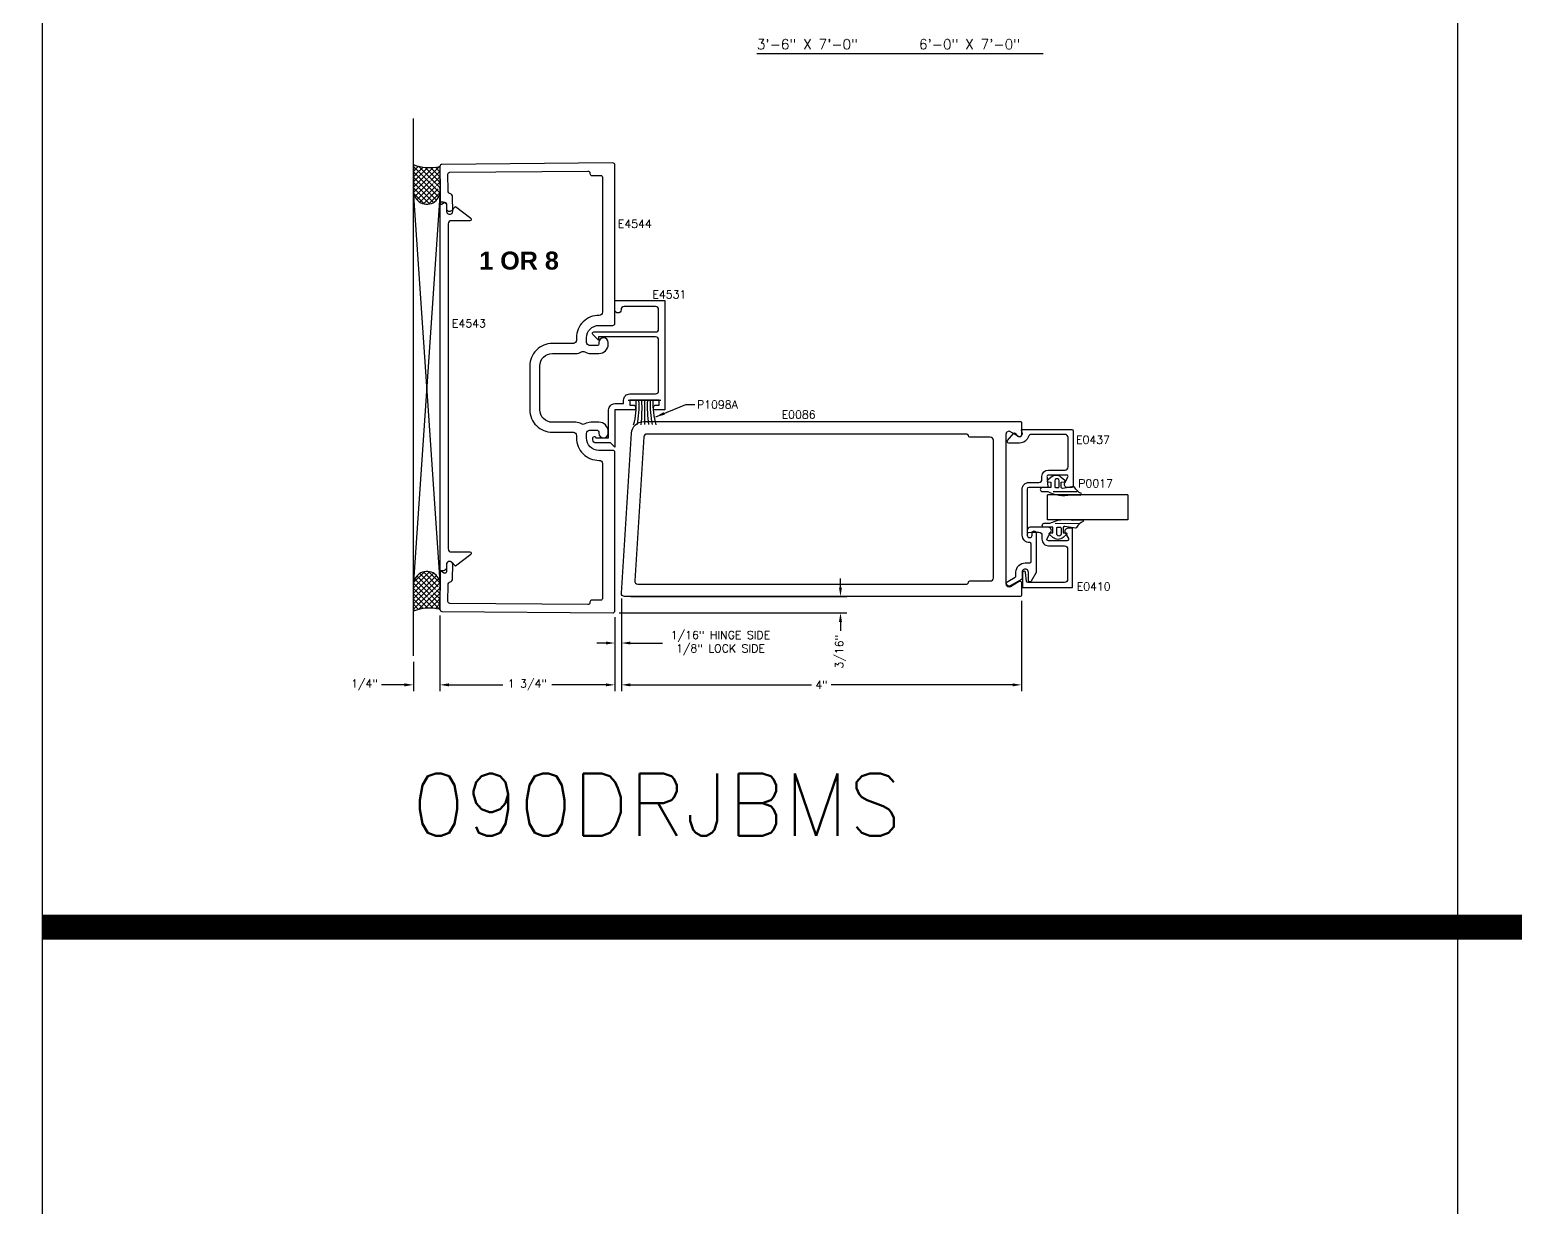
# Model space of a CAD drawing. Extents: x 0 to 130, y 0 to 90.
# Drawn here: x 0.12 to 14.98, y 57.08 to 68.85 of the extents above; entities that cross this region are included whole.
import ezdxf

# ---------------------------------------------------------------- set-up
doc = ezdxf.new("R2010")
doc.units = 0
doc.header["$MEASUREMENT"] = 0
doc.header["$PDMODE"] = 3
doc.layers.get('DEFPOINTS').update_dxf_attribs({"linetype": 'CONTINUOUS'})
for name, color, linetype in [('R-ANNO-DIMS', 3, 'CONTINUOUS'), ('R-ANNO-TEXT', 6, 'CONTINUOUS'), ('R-DET1', 4, 'CONTINUOUS'), ('R-DET2', 2, 'CONTINUOUS'), ('R-DET3', 5, 'CONTINUOUS'), ('R-OTLN', 1, 'CONTINUOUS'), ('R-PAT1', 5, 'CONTINUOUS'), ('TITLE', 7, 'CONTINUOUS')]:
    doc.layers.add(name, color=color, linetype=linetype)
doc.styles.get("Standard").update_dxf_attribs({"font": 'simplex'})
doc.dimstyles.new('1X', dxfattribs={"dimscale": 0, "dimtxt": 0.08, "dimasz": 0.09, "dimexe": 0.062, "dimexo": 0.062, "dimgap": 0.045, "dimtad": 0, "dimdec": 4, "dimzin": 4, "dimtxsty": 'STANDARD', "dimcen": 0, "dimazin": 3, "dimtp": 0.02, "dimtfac": 1, "dimtdec": 4, "dimtofl": 0, "dimtmove": 0, "dimatfit": 3, "dimtolj": 1, "dimtzin": 4})

# ---------------------------------------------------------------- blocks, each defined once
blk = doc.blocks.new('*D28')
at = {"layer": 'DEFPOINTS', "color": 0}
for p in [(6.042278648738257, 63.2282033995187), (5.975968357856187, 63.04286698724954), (6.042278648738257, 62.72077445560966)]:
    blk.add_point(p, dxfattribs=at)
at = {"layer": 'R-ANNO-DIMS', "color": 0}
for p, q in [((6.042278648738257, 63.1662033995187), (6.042278648738257, 62.65877445560966)), ((5.975968357856187, 62.98086698724954), (5.975968357856187, 62.65877445560966)), ((5.885968357856187, 62.72077445560966), (5.795968357856188, 62.72077445560966)), ((6.132278648738257, 62.72077445560966), (6.452040553500164, 62.72077445560966))]:
    blk.add_line(p, q, dxfattribs=at)
for points in [[(5.885968357856187, 62.73577445560966), (5.885968357856187, 62.70577445560966), (5.975968357856187, 62.72077445560966)], [(6.132278648738257, 62.73577445560966), (6.132278648738257, 62.70577445560966), (6.042278648738257, 62.72077445560966)]]:
    blk.add_solid(points, dxfattribs=at)
at = {"layer": 'R-ANNO-DIMS', "color": 0, "insert": (7.032278648738259, 62.72077445560966), "char_height": 0.08, "attachment_point": 5}
blk.add_mtext('\\A1;1/16" HINGE SIDE\\P1/8" LOCK SIDE', dxfattribs=at)
blk = doc.blocks.new('*D29')
at = {"layer": 'DEFPOINTS', "color": 0}
for p in [(6.042278648738257, 63.2282033995187), (10.04221465017836, 63.20526965668024), (10.04221465017836, 62.30251531408865)]:
    blk.add_point(p, dxfattribs=at)
at = {"layer": 'R-ANNO-DIMS', "color": 0}
for p, q in [((6.042278648738257, 63.1662033995187), (6.042278648738257, 62.24051531408865)), ((10.04221465017836, 63.14326965668025), (10.04221465017836, 62.24051531408865)), ((6.132278648738257, 62.30251531408865), (7.943913316124974, 62.30251531408865)), ((9.952214650178359, 62.30251531408865), (8.14057998279164, 62.30251531408865))]:
    blk.add_line(p, q, dxfattribs=at)
for points in [[(6.132278648738257, 62.31751531408865), (6.132278648738257, 62.28751531408865), (6.042278648738257, 62.30251531408865)], [(9.952214650178359, 62.31751531408865), (9.952214650178359, 62.28751531408865), (10.04221465017836, 62.30251531408865)]]:
    blk.add_solid(points, dxfattribs=at)
at = {"layer": 'R-ANNO-DIMS', "color": 0, "insert": (8.042246649458308, 62.30251531408865), "char_height": 0.08, "attachment_point": 5}
blk.add_mtext('\\A1;4"', dxfattribs=at)
blk = doc.blocks.new('*D31')
at = {"layer": 'DEFPOINTS', "color": 0}
for p in [(4.226209523203854, 63.05796236390944), (3.961763121714739, 62.59422003616919), (4.226209523203854, 62.30251531408865)]:
    blk.add_point(p, dxfattribs=at)
at = {"layer": 'R-ANNO-DIMS', "color": 0}
for p, q in [((4.226209523203854, 62.99596236390944), (4.226209523203854, 62.24051531408865)), ((3.961763121714739, 62.53222003616919), (3.961763121714739, 62.24051531408865)), ((3.871763121714739, 62.30251531408865), (3.642477407429025, 62.30251531408865)), ((4.316209523203854, 62.30251531408865), (4.406209523203854, 62.30251531408865))]:
    blk.add_line(p, q, dxfattribs=at)
for points in [[(3.871763121714739, 62.31751531408865), (3.871763121714739, 62.28751531408865), (3.961763121714739, 62.30251531408865)], [(4.316209523203854, 62.31751531408865), (4.316209523203854, 62.28751531408865), (4.226209523203854, 62.30251531408865)]]:
    blk.add_solid(points, dxfattribs=at)
at = {"layer": 'R-ANNO-DIMS', "color": 0, "insert": (3.471763121714739, 62.30251531408865), "char_height": 0.08, "attachment_point": 5}
blk.add_mtext('\\A1;1/4"', dxfattribs=at)
blk = doc.blocks.new('*D30')
at = {"layer": 'DEFPOINTS', "color": 0}
for p in [(4.226209523203854, 63.05796236390944), (5.975968357856187, 63.04286698724954), (5.975968357856187, 62.30251531408865)]:
    blk.add_point(p, dxfattribs=at)
at = {"layer": 'R-ANNO-DIMS', "color": 0}
for p, q in [((4.226209523203854, 62.99596236390944), (4.226209523203854, 62.24051531408865)), ((5.975968357856187, 62.98086698724954), (5.975968357856187, 62.24051531408865)), ((4.316209523203854, 62.30251531408865), (4.856088940530021, 62.30251531408865)), ((5.885968357856187, 62.30251531408865), (5.346088940530021, 62.30251531408865))]:
    blk.add_line(p, q, dxfattribs=at)
for points in [[(4.316209523203854, 62.31751531408865), (4.316209523203854, 62.28751531408865), (4.226209523203854, 62.30251531408865)], [(5.885968357856187, 62.31751531408865), (5.885968357856187, 62.28751531408865), (5.975968357856187, 62.30251531408865)]]:
    blk.add_solid(points, dxfattribs=at)
at = {"layer": 'R-ANNO-DIMS', "color": 0, "insert": (5.101088940530021, 62.30251531408865), "char_height": 0.08, "attachment_point": 5}
blk.add_mtext('\\A1;1 3/4"', dxfattribs=at)
blk = doc.blocks.new('*D32')
at = {"layer": 'DEFPOINTS', "color": 0}
for p in [(6.073218295476599, 63.18606188524117), (8.232174233510337, 63.18606188524117), (5.955793827146216, 63.02286774878825)]:
    blk.add_point(p, dxfattribs=at)
at = {"layer": 'R-ANNO-DIMS', "color": 0}
for p, q in [((8.232174233510337, 63.27606188524118), (8.232174233510337, 63.36606188524117)), ((6.135218295476599, 63.18606188524117), (8.294174233510336, 63.18606188524117)), ((6.017793827146217, 63.02286774878825), (8.294174233510336, 63.02286774878825)), ((8.232174233510337, 62.93286774878825), (8.232174233510337, 62.84286774878825))]:
    blk.add_line(p, q, dxfattribs=at)
for points in [[(8.217174233510336, 63.27606188524118), (8.247174233510338, 63.27606188524118), (8.232174233510337, 63.18606188524117)], [(8.217174233510336, 62.93286774878825), (8.247174233510338, 62.93286774878825), (8.232174233510337, 63.02286774878825)]]:
    blk.add_solid(points, dxfattribs=at)
at = {"layer": 'R-ANNO-DIMS', "color": 0, "insert": (8.232174233510326, 62.63405822497873), "char_height": 0.08, "attachment_point": 5, "rotation": 90}
blk.add_mtext('\\A1;3/16"', dxfattribs=at)
blk = doc.blocks.new('WEATHERING')
at = {"layer": 'R-DET2'}
for p, q in [((-4.440892098500626e-16, -0.2206595318227862), (-4.440892098500626e-16, 0.1073404681772168)), ((-4.440892098500626e-16, -0.05665953182278471), (-0.2419998332120277, -0.05665953327218531))]:
    blk.add_line(p, q, dxfattribs=at)
for centre, radius, start, end in [((-0.04701296953432932, 0.7531408851622032), 0.7273511270841966, 254.2861522093588, 273.7059457995631), ((-0.0561369796856046, 0.9847608288750038), 0.9863595949626109, 259.086238136679, 273.2626548731775), ((-0.03567103497577806, -0.8670387713873531), 0.7273511270841966, 87.09622989003036, 106.5160234802343), ((-0.08379120612543334, 1.279711569755818), 1.310925754040591, 263.0593660100825, 273.664705989525), ((-0.04155143705471476, -1.098763752255092), 0.9863595949626109, 87.53952081641549, 101.715937552914), ((-0.06507359870018137, -1.39407274923563), 1.310925754040591, 87.1374697000681, 97.74280967951063)]:
    blk.add_arc(centre, radius, start, end, dxfattribs=at)
blk = doc.blocks.new('S')
at = {"layer": 'R-DET2'}
for p, q in [((4.541556015558026, 7.201456193168623), (4.541555604291403, 8.003590023514365)), ((4.541555604291403, 8.003590023514365), (4.791555604291403, 8.003590023514365)), ((4.791556015558026, 7.201456193168623), (4.791555604291403, 8.003590023514365)), ((4.791556015558026, 7.201456193168623), (4.541556015558026, 7.201456193168623))]:
    blk.add_line(p, q, dxfattribs=at)
blk = doc.blocks.new('GLASS')
at = {"layer": 'R-DET2'}
blk.add_blockref('S', (-4.541556015558026, -7.201456193168623), dxfattribs=at)
blk = doc.blocks.new('QUARTER_INCH_GLASS')
at = {"layer": 'R-DET2'}
blk.add_blockref('GLASS', (0, 0), dxfattribs=at)
blk = doc.blocks.new('1-4_P0017')
at = {"layer": 'R-DET2'}
for points in [[(-0.1267523879662509, 0.09285736880455886), (-0.130864172818101, 0.190965940687164, -0.2804744537316808), (-0.1146713115216027, 0.2007469999770137, 0.1690634905219287), (-0.05271572084824783, 0.1318408093168131, -0.3788088368526451), (-0.04483485031198065, 0.1211881925994902), (-0.06404886197022464, 0.0158715574274737, 0.3462419148266733), (-0.05408691498930729, 0), (0, 0), (0.001110865077922796, 0.03019724594199147, -0.6086559015379466), (0.01425560596722697, 0.03560061290069427), (0.04656627681494818, -0.0009520256989077325, -0.3786170875212405), (0.04656627681494818, -0.104047974301082), (0.01425560596722697, -0.140600612900684, -0.6086559015379387), (0.001110865077924572, -0.1351972459419812), (0, -0.1049999999999898), (-0.05499999999999972, -0.1049999999999898), (-0.05499999999999972, -0.1899999999999977, -0.9999999999999999), (-0.09500000000000064, -0.1899999999999977), (-0.09499999999999886, -0.1349604927323327, -0.1753644488707544)], [(0.03150103251055469, -0.05094348725565112, -0.341998713119647), (0.01213611577951745, -0.06594348725565169), (-0.04654634258600154, -0.06594348725565169, -0.414213562373095), (-0.05454634258600066, -0.05794348725565612), (-0.05454634258600066, -0.02894348725565976, -0.4142135623730958), (-0.04654634258600154, -0.02094348725564998), (0.01213611577951745, -0.02094348725564998, -0.341998713119647), (0.03150103251055469, -0.03594348725565055, -0.1270166537925822)]]:
    blk.add_lwpolyline(points, format="xyb", close=True, dxfattribs=at)
blk.add_lwpolyline([(-0.09454634258599981, -0.08175369667686994), (-0.0942987305522518, 0.1580223409793007)], dxfattribs=at)

msp = doc.modelspace()

# ---------------------------------------------------------------- hatches: boundary and pattern name
at = {"layer": 'R-PAT1'}
h = msp.add_hatch(dxfattribs=at)
h.set_pattern_fill('ANSI37', color=256, scale=0.3, style=0)
h.set_pattern_definition([(45, (-5.612599940058047, 60.62054761561843), (-0.02651650429449553, 0.02651650429449553), []), (135, (-5.612599940058047, 60.62054761561843), (-0.02651650429449553, -0.02651650429449553), [])])
edge = h.paths.add_edge_path()
edge.add_line((4.226209523203854, 67.48742101274257), (4.229577965906229, 67.2425311289538))
edge.add_line((3.962011159472157, 67.50511615011946), (3.962103122216229, 67.24253112895379))
edge.add_arc((4.095840544061229, 67.2425311289538), 0.1337374218449998, 180.0000000008725, 368.2968632308441)
edge.add_arc((4.12298297287478, 67.92735322610886), 0.4518805960098387, 249.1313715685075, 283.2051082673993)
h = msp.add_hatch(dxfattribs=at)
h.set_pattern_fill('ANSI37', color=256, scale=0.3, style=0)
h.set_pattern_definition([(315, (-5.612599940058047, 69.92483576103358), (-0.02651650429449553, -0.02651650429449553), []), (225, (-5.612599940058047, 69.92483576103358), (-0.02651650429449553, 0.02651650429449553), [])])
edge = h.paths.add_edge_path()
edge.add_line((4.226209523203854, 63.05796236390944), (4.229577965906229, 63.30285224769822))
edge.add_line((3.962011159472157, 63.04026722653254), (3.962103122216229, 63.30285224769822))
edge.add_arc((4.095840544061229, 63.30285224769822), 0.1337374218449998, 351.7031367691559, 539.9999999991276)
edge.add_arc((4.12298297287478, 62.61803015054315), 0.4518805960098387, 76.79489173260066, 110.8686284314925)

# ---------------------------------------------------------------- linework, layer by layer
at = {"layer": 'R-ANNO-TEXT'}
msp.add_line((7.395775476878157, 68.61539992227226), (10.2602949950963, 68.61539992227226), dxfattribs=at)
at = {"layer": 'R-DET1', "color": 4, "linetype": 'CONTINUOUS'}
msp.add_lwpolyline([(4.526578065906229, 63.63194707613788, -0.7220754185484303), (4.53553646590623, 63.60491596621221), (4.382419565906227, 63.49094759621221), (4.344498365906228, 63.52886865621222, 0.6681788512054427), (4.291577987928523, 63.50694835621223), (4.29157810807053, 63.47494780621221, -0.4142136568547753), (4.260578095906229, 63.44394780404792), (4.229577965906229, 63.44394766621221), (4.229577965906229, 67.13194766621221), (4.260578085905584, 67.13194766621221, -0.4142137513425706), (4.291578105906229, 67.10094766621222), (4.291578015906227, 67.06894666621221, 0.6681815248865433), (4.344498501123391, 67.04702653099721), (4.382419565906229, 67.08494766621222), (4.53553650788041, 66.97097872258293, -0.7220739041827239), (4.526578065906229, 66.94394766621221), (4.340578065906229, 66.94394766621221, 0.414213562373095), (4.309578065906228, 66.91294766621222), (4.309578035906229, 63.66294756621221, 0.414213562373095), (4.340578065906229, 63.63194753621222)], format="xyb", close=True, dxfattribs=at)
at = {"layer": 'R-DET1'}
msp.add_lwpolyline([(5.913968357856188, 65.05314179511797, -0.414213562373095), (5.975968357856189, 65.11514179511796), (6.062968357856189, 65.11514179511796), (6.06296935785619, 65.15014179511796, -0.414213562373095), (6.124969357856191, 65.21214179511796), (6.382968357856189, 65.21214079511796, 0.414213562373095), (6.413968357856188, 65.24314079511797), (6.413968357856188, 65.75063979511796, 0.414213562373095), (6.382968357856189, 65.78163979511797), (5.81096835785619, 65.78163979511797), (5.81096835785619, 65.75063979511796), (5.755317822155568, 65.80629025941735, -0.6681786379192909), (5.76581835785619, 65.83164079511796), (6.382968357856189, 65.83163979511797, 0.414213562373095), (6.413968357856188, 65.86263979511796), (6.413968357856188, 66.05389079511797, 0.414213562373095), (6.382968357856189, 66.08489079511797), (6.068968357856189, 66.08489079511797, 0.423380872169868), (6.037970357840059, 66.05289079508572, -0.9999838710978167), (5.975968357856189, 66.05289179511797), (5.975968357856189, 66.14689179511797), (6.475968357856189, 66.14689179511797), (6.475968357856189, 65.05314179511797), (6.36296835785619, 65.05314179511797), (6.36296835785619, 65.07714179511797, -0.414213562373095), (6.385968357856189, 65.10014179511796), (6.419969357856189, 65.10014079511797), (6.419969357856189, 65.15014179511796), (6.124969357856191, 65.15014179511796), (6.124969357856191, 65.10014079511797), (6.15996835785619, 65.10014179511796, -0.414213562373095), (6.18296835785619, 65.07714179511797), (6.18296835785619, 65.05314179511797), (5.975968357856189, 65.05314179511797), (5.975968357856189, 64.67864079511797), (5.93296835785619, 64.72164079511796), (5.786968357856189, 64.72164179511796, -0.414213562373095), (5.755968357856187, 64.75264179511797), (5.75596835785619, 64.77164179511797, -0.9999999999999999), (5.785968357856191, 64.77164179511797), (5.913968357856188, 64.77164179511797)], format="xyb", close=True, dxfattribs=at)
for points in [[(10.04897732948076, 63.79992907683894), (10.04897732948076, 64.26093292376335, -0.4142135623730961), (10.11397732948076, 64.32593292376335), (10.21599032948076, 64.32593292376335, 0.414213562373095), (10.24699032948077, 64.35693292376335), (10.24699032948077, 64.38593292376335, -0.4142135623730971), (10.31199032948076, 64.45093292376335), (10.47797632948077, 64.45093292376335, 0.4142135623730909), (10.50897632948076, 64.48193292376335), (10.50897632948076, 64.77592792376335, 0.414213562373097), (10.47797632948077, 64.80692792376335), (10.1409359569894, 64.80692792376335, 0.3256627348960042), (10.11142756411657, 64.78542817376335, -0.3256627348960061), (10.02290238549806, 64.72092892376335), (9.914522678568403, 64.72092892376335, -0.6370702608074877), (9.903032011921624, 64.74557073790865), (9.963985089791933, 64.81821178744026, -0.4779725156330272), (9.979545594086886, 64.8179149026294), (9.995126506615563, 64.7978381913821, 0.8690679817257174), (10.04840269155748, 64.82834931719782), (10.0424594003161, 64.84321961639911, -0.5305087645628392), (10.05174520656264, 64.85693092376334), (10.54397932948076, 64.85693092376334, -0.414213562373095), (10.55897932948076, 64.84193092376334), (10.55897932948076, 64.29092892376335, -0.414213562373095), (10.54397932948076, 64.27592892376335), (10.50148196223982, 64.27592892376335, -0.5773590294055263), (10.47463558208027, 64.32242962930628), (10.50696855498087, 64.3784285823716, 0.577359029405527), (10.49397837103271, 64.40092892376335), (10.31199128785785, 64.40092892376335, 0.5773411719359663), (10.29900070211691, 64.37842927829792), (10.30448369657788, 64.27592892376335), (10.11397632948076, 64.27592892376335, 0.414213562373095), (10.09897632948076, 64.26092892376334), (10.09897632948076, 63.79993152376335, 0.9999999999999999), (10.14897932948077, 63.79993152376335), (10.14897932948077, 63.82193462376334, -0.9999999999999999), (10.18897632948077, 63.82193462376334), (10.18897632948077, 63.42493152376335), (10.13896778309801, 63.33831224529003, -0.7673308307992981), (10.11097732948076, 63.34581211961016), (10.11097732948076, 63.42946219297814, 1.005703951557746), (10.04897932948334, 63.42981382379421), (10.04897725917883, 63.37081353789767, -0.2679461651077127), (10.04147695012394, 63.35782350475361), (9.92947445659236, 63.29316238787304, -0.9999753425578025), (9.90447585479835, 63.33646114968919), (9.979477661043362, 63.37976601520239, 0.2679423533374695), (9.986977329480766, 63.39275620482576), (9.986977329480766, 63.42981662376334, -0.4142135623730981), (10.07997732948077, 63.52281662376335), (10.12397732948077, 63.52281662376335, 0.4142135623731037), (10.13897732948077, 63.53781602376334), (10.13897732948077, 63.70993002376474, 0.4142119352166017), (10.12397741281271, 63.7249300237645, -0.414211935216602), (10.04897632948077, 63.79993152376335)], [(10.09837659547128, 63.83997090979654, 0.455991135179026), (10.11547700961546, 63.82511890979654), (10.13837650961547, 63.82835490979654), (10.21541530961547, 63.82835690979654, -0.414213562373095), (10.24641530961547, 63.79735690979654), (10.24641511498981, 63.75854491036245, 0.4157347223605668), (10.31156340961547, 63.69335590979654), (10.47237663961547, 63.69335490979654, -0.414213562373095), (10.50337663961546, 63.66235490979654), (10.50337663961546, 63.35835790979654, -0.414213562373095), (10.47237663961547, 63.32735790979654), (10.10867000961547, 63.32735490979654, -0.3788668861742498), (10.09378181236945, 63.34052691013468), (10.08326440760683, 63.42618389727173, 0.9407073484462662), (10.05337640961547, 63.42435590979654), (10.05337650961546, 63.27735690979654), (10.55337648701547, 63.27735690979654), (10.55337648701547, 63.86835630979654), (10.50606994961547, 63.86835790328635, 0.5773503096053217), (10.47922316961547, 63.82185790979654), (10.51155491961547, 63.76585590979654, -0.5773499475982407), (10.49856453961547, 63.74335590205148), (10.31141500961547, 63.74335590979654, -0.5773500587095051), (10.2984246238229, 63.76585590159389), (10.3365298136499, 63.83185596520369, 0.5773539268997976), (10.30968310961547, 63.87835640979654), (10.12937670961547, 63.87835630979654, 0.4142112813889879), (10.09837660961546, 63.84735630979654), (10.09837660961547, 63.83997090979654)]]:
    msp.add_lwpolyline(points, format="xyb", dxfattribs=at)
at = {"layer": 'R-DET3'}
for p, q in [((3.961763121714739, 62.59422003616919), (3.961763121714739, 67.96576185290783)), ((4.229577965906225, 63.33336440347063), (3.962103122216229, 67.2425311289538)), ((4.229577965906229, 67.2425311289538), (3.962103122216226, 63.33336440347063))]:
    msp.add_line(p, q, dxfattribs=at)
at = {"layer": 'R-OTLN'}
for points in [[(5.955968357856189, 65.897691688326, 0.414213562373147), (5.975968357856189, 65.917691688326), (5.975968357856189, 67.50251638940247, 0.4167718538054227), (5.955793827146222, 67.52251562786375), (4.24603423095517, 67.50759478191382, 0.4142135623731082), (4.226209523203854, 67.48742101274257), (4.229457048089976, 67.11529151978088, 0.5773509043425055), (4.241517063512555, 67.10846830651809), (4.269872369198001, 67.12517093079808, -0.5773509043425324), (4.292484898115337, 67.11237740593035), (4.293125357922253, 67.03898798119388, 1.000026774158872), (4.355123077149187, 67.0395290270929), (4.353871838776598, 67.18289662477221, 0.3350127020975492), (4.331112535115182, 67.21251103547485, -0.3350128733440326), (4.308353231287182, 67.24212546526847), (4.306904599888863, 67.40812218173731, -0.4142135623730894), (4.326729307640178, 67.42829595090856), (5.705793827146223, 67.44033086464522, -0.4167718538054416), (5.725968357856189, 67.42033162618392), (5.725968357856189, 67.41568051050363, 0.4167718538054621), (5.746142888566155, 67.39568127204234), (5.835837459823715, 67.39646402470726, -0.4167718538054405), (5.850968357856189, 67.3814645958613), (5.850968357856187, 66.02867388439289, -0.4176721342937116), (5.81960275705803, 65.99767604033791, 0.4176721342937165), (5.591949202877853, 65.772691688326), (5.591949202877853, 65.74772343422299, -0.414213562373112), (5.560949202877854, 65.716723434223), (5.350968357856189, 65.716723434223, 0.4142135623730962), (5.125968357856188, 65.491723434223), (5.125968357856188, 65.272691688326), (5.125968357856188, 65.05365994242901, 0.4142135623730961), (5.350968357856189, 64.82865994242901), (5.560949202877854, 64.82865994242901, -0.4142135623731118), (5.591949202877853, 64.79765994242902), (5.591949202877853, 64.772691688326, 0.4176721342937255), (5.819602757058028, 64.5477073363142, -0.4176721342937207), (5.850968357856189, 64.51670949225924), (5.850968357856187, 63.16391878079072, -0.4167718538054404), (5.835837459823713, 63.14891935194476), (5.746142888566155, 63.14970210460967, 0.4167718538054491), (5.725968357856187, 63.12970286614838), (5.725968357856186, 63.12505175046807, -0.4167718538053901), (5.70579382714622, 63.1050525120068), (4.326729307640175, 63.11708742574346, -0.4142135623730921), (4.30690459988886, 63.13726119491471), (4.308353231199309, 63.30325790131425, -0.3350130380585945), (4.331112552730406, 63.33287233598864, 0.3350129353105847), (4.353871874161511, 63.36248675920847), (4.355123078021839, 63.50585444955531, 1.000028389141318), (4.293125358794905, 63.50639549545433), (4.292484897803678, 63.43300593500897, -0.5773505075162344), (4.269872384272595, 63.42021240107802), (4.241517054600118, 63.43691499401842, 0.5773505075164487), (4.229457047383541, 63.43009177592192), (4.226209523203854, 63.05796236390944, 0.4142135623730818), (4.24603423095517, 63.03778859473819), (5.95579382714622, 63.02286774878825, 0.4167718538054227), (5.975968357856187, 63.04286698724954), (5.975968357856186, 64.627691688326, 0.414213562373056), (5.955968357856186, 64.647691688326), (5.816949202877854, 64.647691688326, -0.414213562373095), (5.691949202877854, 64.772691688326), (5.691949202877854, 64.817659942429, -0.4142135623730697), (5.722949202877853, 64.84865994242901), (5.801949202877854, 64.84865994242901, -0.414213562373095), (5.816949202877854, 64.83365994242901), (5.816949202877854, 64.81915994242901, 0.9999999999999999), (5.909949202877858, 64.81915994242901), (5.909949202877854, 64.835659942429, 0.4142135623730839), (5.816949202877854, 64.92865994242901), (5.736949202877856, 64.92865994242901, 0.131916120248614), (5.674337033156583, 64.91184827915157, -0.2782092012679878), (5.642322642964807, 64.91242650219802, 0.1411141523355899), (5.585949202877856, 64.92865994242901), (5.350968357856189, 64.92865994242901, -0.414213562373095), (5.225968357856189, 65.05365994242901), (5.225968357856189, 65.272691688326), (5.225968357856189, 65.491723434223, -0.414213562373095), (5.350968357856189, 65.616723434223), (5.585949202877853, 65.616723434223, 0.1411141523355846), (5.642322642964803, 65.632956874454, -0.2782092012679875), (5.674337033156579, 65.63353509750044, 0.1319161202486175), (5.736949202877856, 65.616723434223), (5.816949202877854, 65.616723434223, 0.4142135623731008), (5.909949202877851, 65.70972343422301), (5.909949202877858, 65.726223434223, 0.9999999999999999), (5.816949202877854, 65.726223434223), (5.816949202877854, 65.71172343422299, -0.4142135623730777), (5.801949202877854, 65.696723434223), (5.722949202877853, 65.696723434223, -0.4142135623730867), (5.691949202877854, 65.72772343422301), (5.691949202877854, 65.772691688326, -0.414213562373095), (5.816949202877854, 65.897691688326)], [(6.267014650178361, 64.93606188524117), (10.03221465017836, 64.93606188524117, -0.414213562373095), (10.04221465017836, 64.92606188524118), (10.04221465017836, 64.79706188524118, -0.5775639246003069), (10.01971465017836, 64.78406188524117), (9.932714650178362, 64.83426188524118, 0.576846629099897), (9.88621465017836, 64.80746188524118), (9.88621465017836, 63.31466188524118, 0.5779217383816442), (9.932714650178362, 63.28776188524117), (10.01971465017836, 63.33806188524117, -0.5775639246002477), (10.04221465017836, 63.32506188524118), (10.04221465017836, 63.19606188524118, -0.414213562373095), (10.03221465017836, 63.18606188524117), (6.0732182954766, 63.18606188524117, -0.4326057653166043), (6.042278598551796, 63.21899453994425), (6.14221465017836, 64.81886188524118, -0.3958666547244254), (6.267014650178361, 64.93606188524117)], [(9.730214650178361, 63.34206188524117, 0.414213562373095), (9.76121465017836, 63.37306188524118), (9.76121465017836, 64.74906188524118, 0.414213562373095), (9.730214650178361, 64.78006188524118), (9.52621465017836, 64.78006188524118, -0.413333333333352), (9.51121465017836, 64.79506188524118), (9.51121465017836, 64.79606188524117, 0.4133333333333176), (9.49621465017836, 64.81106188524117), (6.296137885372309, 64.81106188524117, 0.3960499129037693), (6.265198239050019, 64.781995349865), (6.175335475265131, 63.34399534986499, 0.4326135344545238), (6.206275121587423, 63.31106188524117), (9.49621465017836, 63.31106188524117), (9.49621465017836, 63.31106188524117, 0.4230014089512575), (9.511214650178362, 63.32656188524118, -0.4230014089512401), (9.52621465017836, 63.34206188524118)]]:
    msp.add_lwpolyline(points, format="xyb", close=True, dxfattribs=at)
at = {"layer": 'R-PAT1'}
for p, q in [((3.962011159472157, 67.50511615011946), (3.962103122216229, 67.2425311289538)), ((4.226209523203854, 67.48742101274257), (4.229577965906229, 67.2425311289538)), ((3.962011159472157, 63.04026722653254), (3.962103122216229, 63.30285224769822)), ((4.226209523203854, 63.05796236390944), (4.229577965906229, 63.30285224769822))]:
    msp.add_line(p, q, dxfattribs=at)
for centre, radius, start, end in [((4.12298297287478, 67.92735322610886), 0.4518805960098387, 249.1313715685075, 283.2051082673993), ((4.095840544061229, 67.2425311289538), 0.1337374218449998, 180.0000000008725, 8.296863230844249), ((4.095840544061229, 63.30285224769822), 0.1337374218449998, 351.7031367691558, 179.9999999991276), ((4.12298297287478, 62.61803015054315), 0.4518805960098387, 76.79489173260068, 110.8686284314925)]:
    msp.add_arc(centre, radius, start, end, dxfattribs=at)
at = {"layer": 'TITLE'}
for p, q in [((14.40086279050743, 89.87895019504157), (14.40086279050743, 14.87895019504157)), ((0.25, 84.87895019504157), (0.25, 5.250000000000002))]:
    msp.add_line(p, q, dxfattribs=at)
at = {"layer": 'TITLE', "const_width": 0.25}
msp.add_lwpolyline([(0.25, 59.87895019504157), (122.9080004981786, 59.87895019504157)], dxfattribs=at)

# ---------------------------------------------------------------- block references
at = {"layer": 'R-DET2', "rotation": 90}
for name, p in [('WEATHERING', (6.216626988350566, 65.14660285712813)), ('QUARTER_INCH_GLASS', (11.10551031736121, 63.95294747197436))]:
    msp.add_blockref(name, p, dxfattribs=at)
at = {"layer": 'R-DET3', "xscale": -1, "rotation": 270}
msp.add_blockref('1-4_P0017', (10.44018145595729, 64.33092892376334), dxfattribs=at)
at = {"layer": 'R-DET3', "rotation": 270}
msp.add_blockref('1-4_P0017', (10.46001831344153, 63.82335640341045), dxfattribs=at)

# ---------------------------------------------------------------- texts
at = {"layer": 'R-ANNO-TEXT'}
msp.add_text('3\'-6" X 7\'-0"       6\'-0" X 7\'-0"', height=0.1, dxfattribs=at).set_placement((7.395775476878157, 68.65813502195113))
at = {"layer": 'R-ANNO-TEXT', "char_height": 0.08, "attachment_point": 4}
for s, insert in [('\\A1;E4544', (6.005795007993495, 66.91339774592556)), ('\\A1;E4531', (6.351478069124479, 66.20657008397322)), ('E4543', (4.346901130414253, 65.91773485782045)), ('\\A1;P1098A', (6.797588416556906, 65.10584553765736)), ('E0086', (7.643879635595834, 65.00578632566928)), ('\\A1;E0437', (10.58736427266829, 64.75324466492016)), ('\\A1;P0017', (10.60975527142135, 64.31736386513278)), ('\\A1;E0410', (10.59402179288349, 63.28622553712949))]:
    msp.add_mtext(s, dxfattribs=dict(at, insert=insert))
at = {"layer": 'R-ANNO-TEXT', "insert": (5.416281501247479, 66.6351971916406, 6.210692218000771), "char_height": 0.18, "width": 7.44, "attachment_point": 3}
msp.add_mtext('{\\fArial|b1|i0|c0|p34;1 OR 8}', dxfattribs=at)
at = {"layer": 'TITLE'}
msp.add_text('090DRJBMS', height=0.625, dxfattribs=at).set_placement((3.944930071552548, 60.79269007937395))

# ---------------------------------------------------------------- dimensions: what is measured, and where the dimension line sits
at = {"layer": 'R-ANNO-DIMS'}
dim = msp.add_linear_dim(base=(8.232174233510337, 63.18606188524117), p1=(5.955793827146216, 63.02286774878825), p2=(6.073218295476599, 63.18606188524117), angle=90, dimstyle='1X', override={"dimscale": 1, "dimpost": '"'}, dxfattribs=at)
dim.commit()
dim.dimension.update_dxf_attribs({"geometry": '*D32', "text_midpoint": (8.232174233510326, 62.63405822497873), "dimtype": 160})
dim = msp.add_linear_dim(base=(6.042278648738257, 62.72077445560966), p1=(5.975968357856187, 63.04286698724954), p2=(6.042278648738257, 63.2282033995187), text='<> HINGE SIDE\\P1/8" LOCK SIDE', dimstyle='1X', override={"dimscale": 1, "dimpost": '"'}, dxfattribs=at)
dim.commit()
dim.dimension.update_dxf_attribs({"geometry": '*D28', "text_midpoint": (7.032278648738259, 62.72077445560966), "dimtype": 160})
for base, p1, p2, picture, middle in [((10.04221465017836, 62.30251531408865), (6.042278648738257, 63.2282033995187), (10.04221465017836, 63.20526965668024), '*D29', (8.042246649458308, 62.30251531408865)), ((5.975968357856187, 62.30251531408865), (4.226209523203854, 63.05796236390944), (5.975968357856187, 63.04286698724954), '*D30', (5.101088940530021, 62.30251531408865))]:
    dim = msp.add_linear_dim(base=base, p1=p1, p2=p2, dimstyle='1X', override={"dimscale": 1, "dimpost": '"'}, dxfattribs=at)
    dim.commit()
    dim.dimension.update_dxf_attribs({"geometry": picture, "text_midpoint": middle})
dim = msp.add_linear_dim(base=(4.226209523203854, 62.30251531408865), p1=(3.961763121714739, 62.59422003616919), p2=(4.226209523203854, 63.05796236390944), dimstyle='1X', override={"dimscale": 1, "dimpost": '"'}, dxfattribs=at)
dim.commit()
dim.dimension.update_dxf_attribs({"geometry": '*D31', "text_midpoint": (3.471763121714739, 62.30251531408865), "dimtype": 160})

# ---------------------------------------------------------------- leaders
at = {"layer": 'R-ANNO-TEXT'}
msp.add_leader([(6.384933290233732, 64.9823663167424), (6.684533465551535, 65.1060548343157), (6.774533465551535, 65.1060548343157)], dimstyle='1X', override={"dimscale": 1}, dxfattribs=at)

doc.saveas('drawing.dxf')
